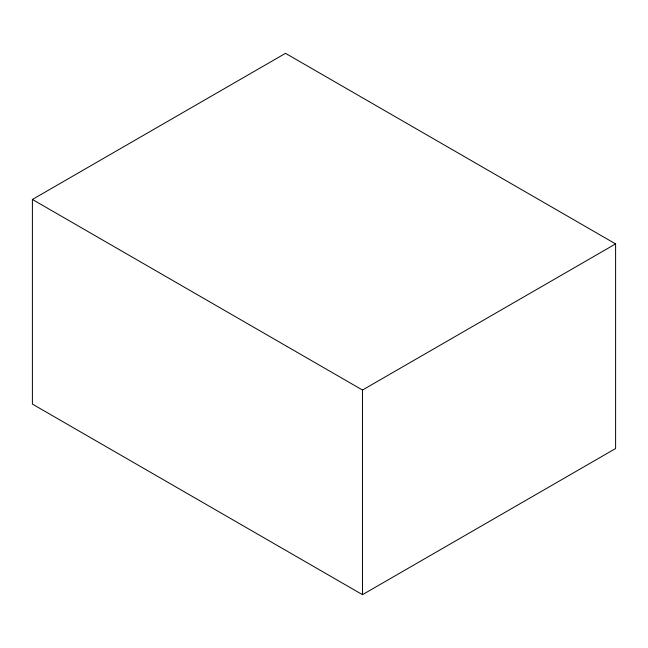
<?xml version="1.0" encoding="UTF-8"?>
<svg xmlns="http://www.w3.org/2000/svg" width="648" height="648" viewBox="0 0 648 648"><rect width="100%" height="100%" fill="white"/><g stroke="black" fill="none" stroke-linecap="round" stroke-linejoin="round"><path stroke-width="0.97" d="M32.4 199.463L285.509 53.33L615.6 243.907L615.6 448.538L362.491 594.67L32.4 404.093L32.4 199.463L362.491 390.039L615.6 243.907M362.491 390.039L362.491 594.67"/></g></svg>
